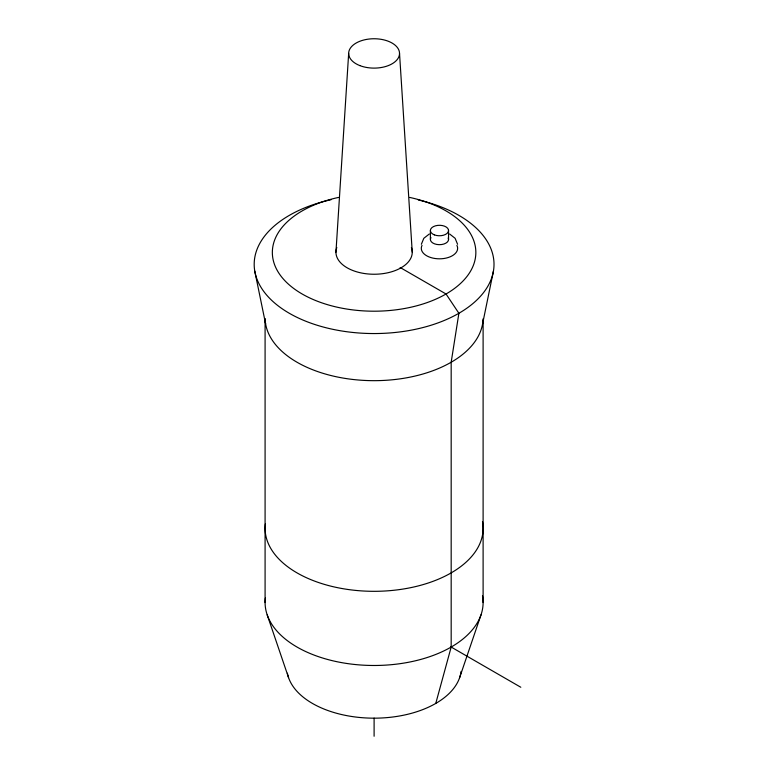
<?xml version="1.0" encoding="UTF-8"?>
<svg xmlns="http://www.w3.org/2000/svg" width="775" height="775" viewBox="0 0 775 775"><rect width="100%" height="100%" fill="white"/><g stroke="black" fill="none" stroke-linecap="round" stroke-linejoin="round"><path stroke-width="1.16" d="M335.943 252.214L348.663 53.436M421.358 244.27L423.818 238.293L429.292 234.011M482.583 323.902L493.433 271.114M435.763 703.429L451.176 647.057L451.176 362.235L458.887 313.284L446.042 293.996L400.162 267.511M459.633 677.641L481.013 614.827M449.645 234.011L455.109 238.293L457.579 244.27M450.595 646.718L520.81 687.26M267.181 614.827L288.562 677.641M254.762 271.114L265.612 323.902M399.532 53.436L412.252 252.214M448.541 230.32L448.551 239.533M483.106 320.153L483.106 602.553M430.387 230.466L430.387 239.33M374.102 718.115L374.102 736.25M265.089 318.942L265.089 602.553M411.38 247.535A38.149 22.029 0 0 1 374.102 274.243A38.149 22.029 0 0 1 336.815 247.535M456.901 245.375A18.164 10.492 0 0 1 439.464 258.821A18.164 10.492 0 0 1 422.036 245.375M448.183 237.954A9.087 5.241 0 0 1 439.144 244.677A9.087 5.241 0 0 1 430.958 237.605M483.087 318.854A109.013 62.94 0 0 1 374.102 380.67A109.013 62.94 0 0 1 265.108 318.854M409.655 197.422A101.738 58.735 0 0 1 455.545 287.661A101.738 58.735 0 0 1 292.65 287.661A101.738 58.735 0 0 1 338.539 197.422M418.287 199.969A119.912 69.227 0 0 1 469.35 306.377A119.912 69.227 0 0 1 278.109 305.815A119.912 69.227 0 0 1 331.051 199.718M482.486 521.653A109.013 62.94 0 0 1 376.04 591.306A109.013 62.94 0 0 1 265.37 523.89M461.086 671.412A87.207 50.346 0 0 1 375.652 718.163A87.207 50.346 0 0 1 287.389 673.204M482.486 595.82A109.013 62.94 0 0 1 376.04 665.473A109.013 62.94 0 0 1 265.37 598.058M359.842 65.594A25.439 14.686 0 0 0 399.464 54.483A25.439 14.686 0 0 0 362.981 40.223A25.439 14.686 0 0 0 359.842 65.594M434.378 234.873A9.087 5.241 0 0 0 448.522 230.911A9.087 5.241 0 0 0 435.492 225.816A9.087 5.241 0 0 0 434.378 234.873"/></g></svg>
